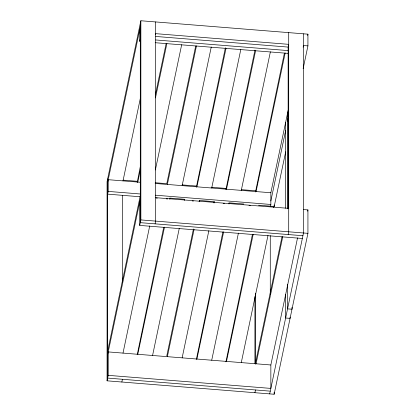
<?xml version="1.0" encoding="UTF-8"?>
<svg xmlns="http://www.w3.org/2000/svg" width="415" height="415" viewBox="0 0 415 415"><rect width="100%" height="100%" fill="white"/><g stroke="black" fill="none" stroke-linecap="round" stroke-linejoin="round"><path stroke-width="0.62" d="M303.147 68.651L307.93 45.883L307.93 34.17L140.867 20.75L107.07 181.661L107.07 380.83L274.133 394.25L307.93 233.339L307.93 209.907L303.495 209.549M107.646 182.434L140.291 27.006M140.363 182.273L108.222 179.69L108.222 191.408L107.646 194.147L140.519 196.788M140.291 38.725L139.715 41.469L139.715 29.75M123.006 180.878L140.415 98.002M155.418 34.751L155.651 33.651L288.71 44.343L288.135 47.082L288.135 208.761M137.215 182.465L140.415 166.067M155.469 94.381L166.13 43.632M137.79 182.066L140.452 169.413M155.464 97.924L166.892 43.513M107.646 351.142L140.291 195.714M107.646 354.659L140.291 199.231M107.07 380.83L108.222 375.347L108.222 351.915L270.85 364.977L297.545 237.868M302.343 238.469L139.715 225.407L140.867 219.919L140.867 20.75M155.366 169.968L181.677 44.701M123.006 353.103L149.716 225.936M121.854 382.018L122.43 379.279M155.075 223.851L155.651 221.107L155.651 21.938M195.698 46.008L166.783 183.669L155.215 182.74M167.359 184.442L196.461 45.889M163.728 227.275L137.215 354.69M137.79 354.291L164.501 227.124M182.144 185.63L211.245 47.077M152.575 355.479L179.285 228.312M196.352 187.217L225.397 47.746M196.928 186.817L226.03 48.265M166.783 355.894L193.432 229.013M199.159 201.737L199.428 200.466L214.213 201.654L214.213 202.826M167.359 356.667L194.07 229.5M211.712 188.005L240.814 49.452M213.943 202.925L214.213 201.654M182.144 357.849L208.854 230.688M225.921 189.588L254.966 50.122M226.497 189.188L255.599 50.635M222.865 232.021L196.352 359.437M196.928 359.037L223.638 231.876M241.281 190.376L270.383 51.823M211.712 360.225L238.423 233.064M255.49 191.963L284.405 53.13M256.065 191.564L285.167 53.011M252.434 234.397L225.921 361.813M226.497 361.413L253.207 234.247M270.388 206.665L270.85 204.471L270.85 192.752L288.223 110.042M270.85 200.953L285.634 130.554M287.554 121.413L288.223 118.239M303.147 47.175L303.495 45.526L307.93 45.883M307.66 35.431L307.93 34.17M241.281 362.601L267.991 235.435M285.686 151.781L274.133 206.794L274.133 204.948M255.49 363.016L282.003 236.773M256.065 363.789L282.776 236.623M254.914 392.704L255.49 389.965M288.135 234.537L288.71 231.793L288.71 32.624M307.66 211.173L307.93 209.907M269.698 393.892L303.495 232.981L303.495 33.812M155.718 36.447L288.135 47.082M155.718 39.965L288.135 50.599M155.205 42.709L288.145 53.39M123.073 180.157L137.215 181.293M182.211 184.908L196.352 186.044M211.136 187.232L225.921 188.42M241.348 189.655L255.49 190.791M155.148 183.461L270.85 192.752M108.222 191.408L140.493 193.997M155.335 195.19L270.85 204.471M243.781 204.03L228.997 202.842L228.997 204.014M258.566 205.218L273.35 206.405L273.35 207.573M155.651 197.675L288.71 208.361M156.019 198.033L157.311 198.137M166.353 198.863L167.644 198.967M192.192 200.938L193.483 201.042M223.192 203.428L224.484 203.532M249.031 205.503L250.323 205.607M140.867 219.919L307.93 233.339M302.919 235.725L140.291 222.663L140.291 23.494M108.222 375.347L270.85 388.409L270.85 364.977M270.274 391.153L107.646 378.091L107.646 178.917M291.989 307.323L291.989 309.222L287.554 308.869L287.554 284.265M290.069 317.096L290.069 318.367L285.634 318.009L285.634 294.577M287.554 112.04L287.554 208.787M285.634 122.352L285.634 208.221M274.133 392.351L274.133 394.25M270.274 235.637L270.274 294.432M255.49 293.244L255.49 364.188M254.914 296.663L254.914 363.441M199.428 200.466L199.428 201.638M184.644 200.45L184.644 199.278L169.86 198.09L169.86 199.262M139.715 201.975L139.715 225.407M122.43 195.335L122.43 281.91"/></g></svg>
